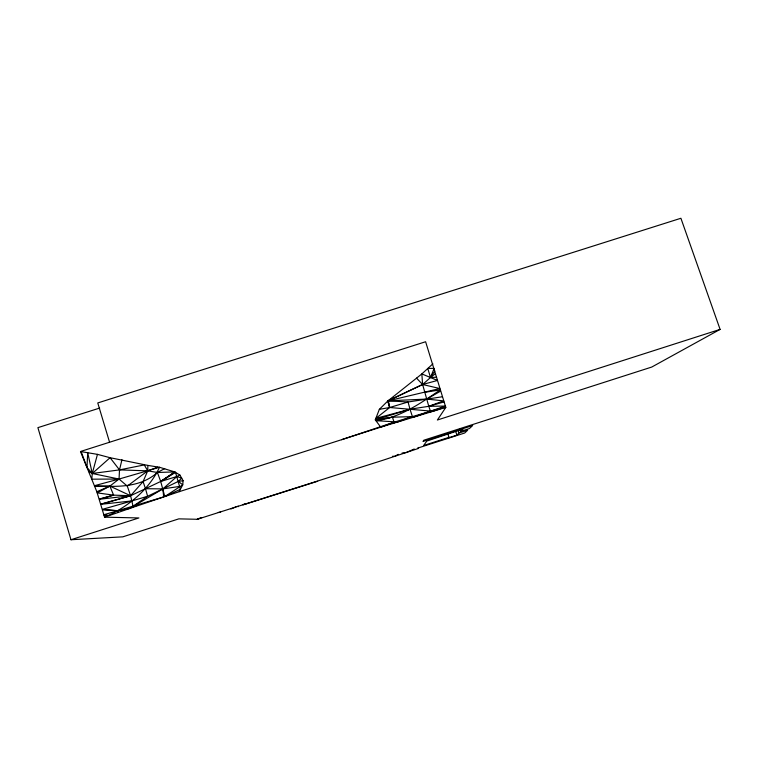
<?xml version="1.0" encoding="UTF-8"?>
<svg xmlns="http://www.w3.org/2000/svg" width="758" height="758" viewBox="0 0 758 758"><rect width="100%" height="100%" fill="white"/><g stroke="black" fill="none" stroke-linecap="round" stroke-linejoin="round"><path stroke-width="1.14" d="M147.876 465.412L159.54 467.279L174.691 471.902L179.864 475.029L181.712 478.184L178.376 481.368L147.602 496.272L131.958 500.915L101.108 504.297L130.594 495.741L143.072 481.576L147.725 470.841L147.876 465.412L110.071 457.709L97.469 454.355L80.471 451.531L96.825 491.715L104.557 517.164L138.894 517.951L70.958 539.734L37.9 427.645L99.677 408.069M104.159 515.355L109.019 515.63L132.641 507.462L133.057 506.221L130.594 495.741L127.297 486.115L119.053 479.047L92.258 473.485L86.98 467.449L87.71 452.687L92.258 473.485L91.813 479.179L119.053 479.047L159.54 467.279C148.805 490.075 127.467 507.386 104.557 517.164M132.641 507.462L179.22 491.677L180.385 489.317L175.505 472.395L160.705 481.463L130.594 495.741L113.605 495.126L97.251 492.899L109.872 486.096L119.053 479.047L119.499 469.894L121.962 459.708M119.053 479.047L94.494 485.707C116.239 486.968 139.965 488.048 157.399 472.49L174.691 471.902L160.705 481.463L176.908 476.507L181.712 478.184L183.095 480.724L182.735 484.864L180.385 489.317L164.78 496.537L160.705 481.463L157.399 472.49L147.725 470.841L119.499 469.894L92.258 473.485L88.61 471.438M97.469 454.355L92.258 473.485L110.071 457.709L119.499 469.894L144.295 464.919L147.725 470.841L157.588 467.212M443.951 401.93L428.782 406.307L410.012 409.206L375.892 418.359L389.688 407.501L388.267 400.641L416.549 378.147L422.613 384.495L439.801 388.541L387.944 400.868L379.351 409.348L375.295 419.837L380.251 426.508L381.568 426.896L445.799 407.416L425.617 341.744L81.03 451.323L86.98 467.449M429.976 412.163L430.459 411.215L445.344 406.07L428.782 406.307L422.613 384.495L421.846 373.912L432.875 363.84M434.884 370.984L430.525 377.512L422.613 384.495L388.172 400.821L408.05 401.996L442.284 396.775M70.958 539.734L122.815 536.844L178.822 518.86L197.288 519.287L383.074 460.21L418.35 448.471L418.842 447.732L464.692 433.007L467.629 430.26L459.054 433.007L456.922 435.13L448.528 437.821L448.982 437.347L447.874 433.983M445.799 407.416L437.385 420.008L720.1 329.389L680.902 218.266L97.763 402.943L109.55 442.17M459.983 429.142L460.712 431.359L463.034 429.047L426.801 441.061L423.665 445.477L448.982 437.347M109.019 515.63L104.007 514.682L117.736 510.731L129.789 508.447L162.866 488.901L176.908 476.507L179.864 475.029M416.549 378.147L421.846 373.912L437.47 380.459L422.613 384.495L388.267 400.641M435.575 373.495L430.525 377.512L427.758 368.464L434.135 368.35L430.525 377.512L436.599 377.228M127.297 486.115L147.725 470.841M379.351 409.348L389.688 407.501L432.922 411.281L445.59 406.8L412.399 416.606L397.609 421.979L376.091 420.709C400.215 417.649 420.576 403.275 440.19 389.944L425.21 392.218M164.78 496.537L182.735 484.864L178.376 481.368L183.095 480.724M160.705 481.463L175.051 472.063M398.225 454.336L394.776 456.335L392.578 456.25M388.172 400.821L426.763 399.078L440.559 391.156M720.1 329.389L651.747 367.052L423.883 440.199L423.04 441.459L472.679 425.522L469.439 428.554L460.712 431.359M157.399 472.49L164.704 468.596M198.018 518.747L201.836 517.543M414.256 448.992L406.297 452.498L402.062 453.057M96.825 491.715L109.872 486.096L130.594 495.741L101.032 504.042M230.972 508.931L236.032 506.846M431.473 411.717L430.459 411.215L413.906 417.023L412.399 416.606L394.094 422.197L381.568 426.896L179.22 491.677M341.564 439.706L394.094 422.197L392.445 417.213L375.295 419.837L410.012 409.206L408.05 401.996L389.688 407.501L387.708 401.086M317.649 481.254L243.356 504.809M94.797 486.494L109.872 486.096L113.605 495.126L99.497 499.247L130.594 495.741M242.598 504.695L246.009 503.71M131.958 500.915L102.586 509.3L117.736 510.731L163.69 496.907L162.866 488.901L145.498 488.702L143.072 481.576M99.412 498.991L113.605 495.126M375.504 420.084L392.445 417.213L412.399 416.606L410.012 409.206M162.866 488.901L179.722 486.409M218.257 512.465L220.597 512.133M197.99 518.661L199.78 518.519M102.728 509.878L117.736 510.731L117.992 512.512M135.729 506.41L133.057 506.221L147.602 496.272L145.498 488.702M426.763 399.078L443.61 400.859L428.782 406.307L430.459 411.215M197.743 519.145L197.288 519.287M457.955 429.653L459.054 433.007M455.463 430.667L456.922 435.13M418.018 447.428L418.35 448.471M387.944 400.868L389.688 407.501M238.05 506.012L238.22 506.685M394.094 422.197L394.236 423.011"/></g></svg>
